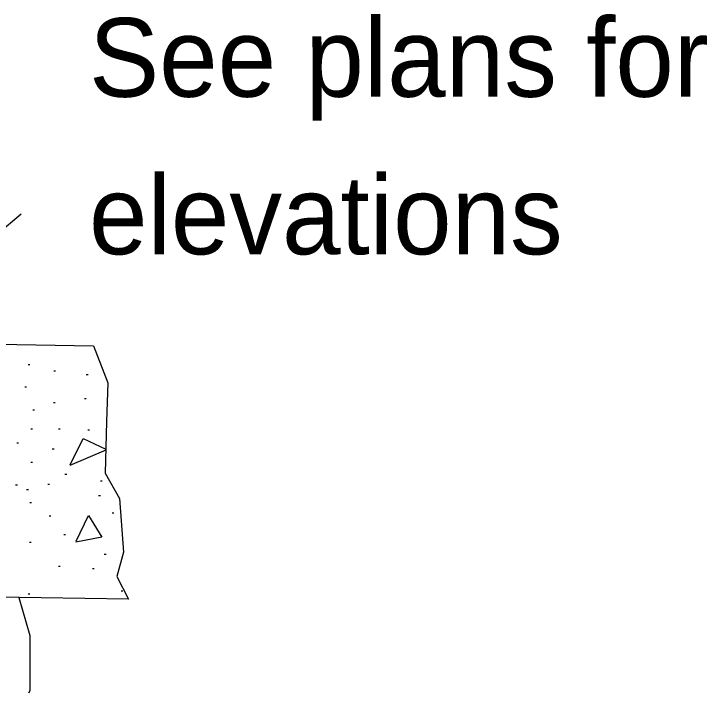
# Model space of a CAD drawing. Extents: x -0.01 to 2.83, y -0.11 to 1.83.
# Drawn here: x 1.3849 to 1.4878, y 0.3968 to 0.4975 of the extents above; entities that cross this region are included whole.
import ezdxf

# ---------------------------------------------------------------- set-up
doc = ezdxf.new("R2010")
doc.units = 0
doc.layers.add('RD_Pr_Roadway_Dimensions', color=7, linetype='Continuous')
doc.layers.add('SH_General_Details', color=7, linetype='Continuous')

msp = doc.modelspace()

# ---------------------------------------------------------------- linework, layer by layer
at = {"layer": 'RD_Pr_Roadway_Dimensions'}
msp.add_line((1.36334, 0.44878), (1.38603, 0.46784), dxfattribs=at)
at = {"layer": 'SH_General_Details'}
for p, q in [((1.36866, 0.44878), (1.39674, 0.44828)), ((1.38707, 0.44551), (1.38733, 0.44551)), ((1.39087, 0.4446), (1.39113, 0.4446)), ((1.39569, 0.44403), (1.39596, 0.44403)), ((1.38658, 0.44221), (1.38684, 0.44221)), ((1.39541, 0.44051), (1.39567, 0.44051)), ((1.39081, 0.43989), (1.39108, 0.43989)), ((1.38775, 0.43881), (1.38801, 0.43881)), ((1.38746, 0.43597), (1.38773, 0.43597)), ((1.39155, 0.43597), (1.39181, 0.43597)), ((1.39592, 0.43586), (1.39618, 0.43586)), ((1.38538, 0.43393), (1.38565, 0.43393)), ((1.39064, 0.43302), (1.39091, 0.43302)), ((1.38746, 0.43103), (1.38773, 0.43103)), ((1.39252, 0.42928), (1.39278, 0.42928)), ((1.38996, 0.4278), (1.39023, 0.4278)), ((1.39779, 0.42831), (1.39806, 0.42831)), ((1.38521, 0.42769), (1.38548, 0.42769)), ((1.38684, 0.42701), (1.3871, 0.42701)), ((1.39751, 0.42612), (1.39777, 0.42612)), ((1.38729, 0.4251), (1.38756, 0.4251)), ((1.39019, 0.42311), (1.39045, 0.42311)), ((1.3995, 0.42356), (1.39976, 0.42356)), ((1.39234, 0.42033), (1.39261, 0.42033)), ((1.38724, 0.41919), (1.3875, 0.41919)), ((1.39836, 0.41743), (1.39862, 0.41743)), ((1.39155, 0.41562), (1.39181, 0.41562)), ((1.3966, 0.41528), (1.39686, 0.41528)), ((1.40193, 0.41076), (1.36866, 0.41127)), ((1.38707, 0.41153), (1.38733, 0.41153)), ((1.40086, 0.41199), (1.40112, 0.41199))]:
    msp.add_line(p, q, dxfattribs=at)
for points in [[(1.39674, 0.44828), (1.39887, 0.4428), (1.39867, 0.4371), (1.39847, 0.42943), (1.4006, 0.42569), (1.4012, 0.4177), (1.4002, 0.41412), (1.40193, 0.41076)], [(1.3933, 0.43064), (1.39521, 0.43454)], [(1.39521, 0.43454), (1.39856, 0.43296)], [(1.39856, 0.43282), (1.39325, 0.43056)], [(1.39416, 0.41934), (1.39601, 0.42317), (1.39799, 0.41993), (1.39412, 0.4192)], [(1.3857, 0.41101), (1.38732, 0.40537), (1.38732, 0.39719), (1.3871, 0.39683)]]:
    msp.add_lwpolyline(points, dxfattribs=at)

# ---------------------------------------------------------------- texts
at = {"layer": 'RD_Pr_Roadway_Dimensions'}
for s, height, p in [('See plans for', 0.0116667, (1.39609, 0.4852)), ('elevations', 0.011667, (1.39609, 0.46186))]:
    msp.add_text(s, height=height, dxfattribs=at).set_placement(p)

doc.saveas('drawing.dxf')
